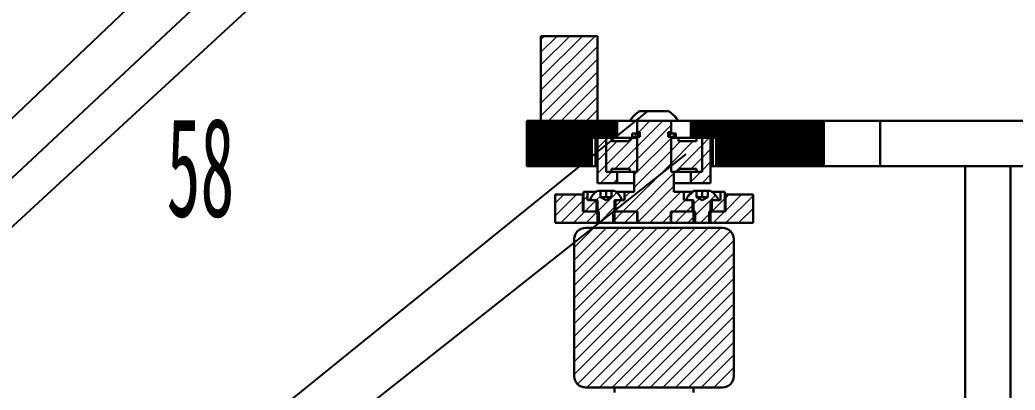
# Model space of a CAD drawing. Header units: millimetres. Extents: x 0 to 4220, y 0 to 2956.
# Drawn here: x 1250.2 to 1602.1, y 1090.5 to 1221.3 of the extents above; entities that cross this region are included whole.
import ezdxf

# ---------------------------------------------------------------- set-up
doc = ezdxf.new("R2010")
doc.units = ezdxf.units.MM
doc.linetypes.add('SLD-实线', pattern=[0])
doc.layers.add('文字', color=7, linetype='SLD-实线', lineweight=15)
doc.styles.add('SLDTEXTSTYLE4', font='HYSWLONGFANGSONG.TTF', dxfattribs={"width": 0.67})
doc.styles.get("Standard").update_dxf_attribs({"font": 'HYSWLONGFANGSONG.TTF'})
doc.dimstyles.new('SLDDIMSTYLE1', dxfattribs={"dimtxt": 0, "dimasz": 30, "dimexe": 0, "dimexo": 0.0625, "dimgap": 0, "dimtad": 0, "dimtih": 1, "dimtoh": 1, "dimdec": 0, "dimrnd": 1e-09, "dimzin": 0, "dimdsep": 46, "dimtxsty": 'Standard', "dimblk1": 'NONE', "dimblk2": 'NONE', "dimsah": 1, "dimcen": 0.09, "dimadec": 0, "dimazin": 0, "dimtfac": 30, "dimtdec": 0, "dimtofl": 0, "dimtmove": 0, "dimatfit": 3, "dimldrblk": 'NONE', "dimfxl": 0, "dimfrac": 2, "dimtolj": 1, "dimtzin": 0, "dimarcsym": 0})

# ---------------------------------------------------------------- blocks, each defined once
blk = doc.blocks.new('_NONE')

msp = doc.modelspace()

# ---------------------------------------------------------------- hatches: boundary and pattern name
at = {"linetype": 'SLD-实线', "lineweight": 0}
h = msp.add_hatch(dxfattribs=at)
h.set_pattern_fill('ANSI31', style=0)
h.paths.add_polyline_path([(1454.42, 1185.61), (1454.42, 1215.61), (1434.42, 1215.61), (1434.42, 1185.61)], flags=0)
h = msp.add_hatch(dxfattribs=at)
h.set_pattern_fill('ANSI31', scale=0.0625, style=0)
h.paths.add_polyline_path([(1461.42, 1185.61), (1429.42, 1185.61), (1429.42, 1169.61), (1452.42, 1169.61), (1452.42, 1179.61), (1461.42, 1179.61)], flags=0)
h = msp.add_hatch(dxfattribs=at)
h.set_pattern_fill('ANSI31', style=0)
h.paths.add_polyline_path([(1468.42, 1180.01), (1468.42, 1167.61), (1467.42, 1167.61), (1467.42, 1160.61), (1463.92, 1160.61), (1463.92, 1157.61), (1460.82, 1157.61), (1460.82, 1153.61), (1468.52, 1153.61), (1468.52, 1149.61), (1480.32, 1149.61), (1480.32, 1153.61), (1488.02, 1153.61), (1488.02, 1157.61), (1484.92, 1157.61), (1484.92, 1160.61), (1481.42, 1160.61), (1481.42, 1167.61), (1480.42, 1167.61), (1480.42, 1180.01), (1479.42, 1180.01), (1479.42, 1181.61), (1480.42, 1181.61), (1480.42, 1185.61), (1468.42, 1185.61), (1468.42, 1181.61), (1469.42, 1181.61), (1469.42, 1180.01)], flags=0)
h = msp.add_hatch(dxfattribs=at)
h.set_pattern_fill('ANSI31', scale=0.0625, style=0)
h.paths.add_polyline_path([(1534.42, 1185.61), (1487.42, 1185.61), (1487.42, 1179.61), (1496.42, 1179.61), (1496.42, 1169.61), (1534.42, 1169.61)], flags=0)
h = msp.add_hatch(dxfattribs=at)
h.set_pattern_fill('ANSI31', style=0)
h.paths.add_polyline_path([(1461.42, 1167.61), (1457.42, 1167.61), (1457.42, 1179.61), (1454.42, 1179.61), (1454.42, 1163.61), (1461.42, 1163.61)], flags=0)
h = msp.add_hatch(dxfattribs=at)
h.set_pattern_fill('ANSI31', style=0)
edge = h.paths.add_edge_path(flags=0)
edge.add_line((1459.42, 1179.61), (1458.02, 1179.61))
edge.add_arc((1458.02, 1179.01), 0.6, 90, 180)
edge.add_line((1457.42, 1179.01), (1457.42, 1168.21))
edge.add_arc((1458.02, 1168.21), 0.6, 180, 270)
edge.add_line((1458.02, 1167.61), (1459.42, 1167.61))
edge.add_line((1459.42, 1167.61), (1459.42, 1168.74))
edge.add_line((1459.42, 1168.74), (1465.82, 1168.74))
edge.add_line((1465.82, 1168.74), (1465.82, 1167.61))
edge.add_line((1465.82, 1167.61), (1467.82, 1167.61))
edge.add_arc((1467.82, 1168.21), 0.6, 270, 360)
edge.add_line((1468.42, 1168.21), (1468.42, 1179.01))
edge.add_arc((1467.82, 1179.01), 0.6, 0, 90)
edge.add_line((1467.82, 1179.61), (1465.82, 1179.61))
edge.add_line((1465.82, 1179.61), (1465.82, 1178.48))
edge.add_line((1465.82, 1178.48), (1459.42, 1178.48))
edge.add_line((1459.42, 1178.48), (1459.42, 1179.61))
h = msp.add_hatch(dxfattribs=at)
h.set_pattern_fill('ANSI32', style=0)
h.paths.add_polyline_path([(1468.82, 1181.21), (1466.69, 1181.21), (1466.69, 1180.01), (1468.82, 1180.01)], flags=0)
h = msp.add_hatch(dxfattribs=at)
h.set_pattern_fill('ANSI32', style=0)
h.paths.add_polyline_path([(1482.14, 1181.21), (1480.02, 1181.21), (1480.02, 1180.01), (1482.14, 1180.01)], flags=0)
h = msp.add_hatch(dxfattribs=at)
h.set_pattern_fill('ANSI31', style=0)
edge = h.paths.add_edge_path(flags=0)
edge.add_line((1491.42, 1168.21), (1491.42, 1179.01))
edge.add_arc((1490.82, 1179.01), 0.6, 0, 90)
edge.add_line((1490.82, 1179.61), (1489.42, 1179.61))
edge.add_line((1489.42, 1179.61), (1489.42, 1178.48))
edge.add_line((1489.42, 1178.48), (1483.02, 1178.48))
edge.add_line((1483.02, 1178.48), (1483.02, 1179.61))
edge.add_line((1483.02, 1179.61), (1481.02, 1179.61))
edge.add_arc((1481.02, 1179.01), 0.6, 90, 180)
edge.add_line((1480.42, 1179.01), (1480.42, 1168.21))
edge.add_arc((1481.02, 1168.21), 0.6, 180, 270)
edge.add_line((1481.02, 1167.61), (1483.02, 1167.61))
edge.add_line((1483.02, 1167.61), (1483.02, 1168.74))
edge.add_line((1483.02, 1168.74), (1489.42, 1168.74))
edge.add_line((1489.42, 1168.74), (1489.42, 1167.61))
edge.add_line((1489.42, 1167.61), (1490.82, 1167.61))
edge.add_arc((1490.82, 1168.21), 0.6, 270, 360)
h = msp.add_hatch(dxfattribs=at)
h.set_pattern_fill('ANSI31', style=0)
h.paths.add_polyline_path([(1494.42, 1179.61), (1491.42, 1179.61), (1491.42, 1167.61), (1487.42, 1167.61), (1487.42, 1163.61), (1494.42, 1163.61)], flags=0)
h = msp.add_hatch(dxfattribs=at)
h.set_pattern_fill('ANSI31', style=0)
h.paths.add_polyline_path([(1449.22, 1153.61), (1449.22, 1159.61), (1439.42, 1159.61), (1439.42, 1149.61), (1454.92, 1149.61), (1454.92, 1153.61)], flags=0)
h = msp.add_hatch(dxfattribs=at)
h.set_pattern_fill('ANSI31', style=0)
h.paths.add_polyline_path([(1449.42, 1153.61), (1454.02, 1153.61), (1454.02, 1157.61), (1450.92, 1157.61), (1450.92, 1160.61), (1449.42, 1160.61)], flags=0)
h = msp.add_hatch(dxfattribs=at)
h.set_pattern_fill('ANSI31', style=0)
edge = h.paths.add_edge_path(flags=0)
edge.add_line((1459.42, 1160.83), (1459.42, 1158.66))
edge.add_line((1459.42, 1158.66), (1457.42, 1157.61))
edge.add_line((1457.42, 1157.61), (1455.42, 1158.66))
edge.add_line((1455.42, 1158.66), (1455.42, 1160.83))
edge.add_line((1455.42, 1160.83), (1455.11, 1160.91))
edge.add_line((1455.11, 1160.91), (1454.42, 1160.91))
edge.add_arc((1457.42, 1155.7), 6.01, 119.9383, 161.4828)
edge.add_line((1451.72, 1157.61), (1454.22, 1157.61))
edge.add_arc((1454.22, 1157.41), 0.2, 0, 90, ccw=False)
edge.add_line((1454.42, 1157.41), (1454.42, 1150.11))
edge.add_line((1454.42, 1150.11), (1455.28, 1149.61))
edge.add_line((1455.28, 1149.61), (1459.55, 1149.61))
edge.add_line((1459.55, 1149.61), (1460.42, 1150.11))
edge.add_line((1460.42, 1150.11), (1460.42, 1157.41))
edge.add_arc((1460.62, 1157.41), 0.2, 90, 180, ccw=False)
edge.add_line((1460.62, 1157.61), (1463.12, 1157.61))
edge.add_arc((1457.42, 1155.7), 6.01, 18.5172, 60.0617)
edge.add_line((1460.42, 1160.91), (1459.73, 1160.91))
edge.add_line((1459.73, 1160.91), (1459.42, 1160.83))
h = msp.add_hatch(dxfattribs=at)
h.set_pattern_fill('ANSI31', style=0)
edge = h.paths.add_edge_path(flags=0)
edge.add_line((1493.42, 1160.83), (1493.42, 1158.66))
edge.add_line((1493.42, 1158.66), (1491.42, 1157.61))
edge.add_line((1491.42, 1157.61), (1489.42, 1158.66))
edge.add_line((1489.42, 1158.66), (1489.42, 1160.83))
edge.add_line((1489.42, 1160.83), (1489.11, 1160.91))
edge.add_line((1489.11, 1160.91), (1488.42, 1160.91))
edge.add_arc((1491.42, 1155.7), 6.01, 119.9383, 161.4828)
edge.add_line((1485.72, 1157.61), (1488.22, 1157.61))
edge.add_arc((1488.22, 1157.41), 0.2, 0, 90, ccw=False)
edge.add_line((1488.42, 1157.41), (1488.42, 1150.11))
edge.add_line((1488.42, 1150.11), (1489.28, 1149.61))
edge.add_line((1489.28, 1149.61), (1493.55, 1149.61))
edge.add_line((1493.55, 1149.61), (1494.42, 1150.11))
edge.add_line((1494.42, 1150.11), (1494.42, 1157.41))
edge.add_arc((1494.62, 1157.41), 0.2, 90, 180, ccw=False)
edge.add_line((1494.62, 1157.61), (1497.12, 1157.61))
edge.add_arc((1491.42, 1155.7), 6.01, 18.5172, 60.0617)
edge.add_line((1494.42, 1160.91), (1493.73, 1160.91))
edge.add_line((1493.73, 1160.91), (1493.42, 1160.83))
h = msp.add_hatch(dxfattribs=at)
h.set_pattern_fill('ANSI31', style=0)
h.paths.add_polyline_path([(1509.42, 1149.61), (1509.42, 1159.61), (1499.62, 1159.61), (1499.62, 1153.61), (1493.92, 1153.61), (1493.92, 1149.61)], flags=0)
h = msp.add_hatch(dxfattribs=at)
h.set_pattern_fill('ANSI31', style=0)
h.paths.add_polyline_path([(1494.82, 1153.61), (1499.42, 1153.61), (1499.42, 1160.61), (1497.92, 1160.61), (1497.92, 1157.61), (1494.82, 1157.61)], flags=0)
h = msp.add_hatch(dxfattribs=at)
h.set_pattern_fill('ANSI31', style=0)
h.paths.add_polyline_path([(1459.92, 1149.61), (1468.42, 1149.61), (1468.42, 1153.61), (1459.92, 1153.61)], flags=0)
h = msp.add_hatch(dxfattribs=at)
h.set_pattern_fill('ANSI31', style=0)
h.paths.add_polyline_path([(1488.92, 1153.61), (1480.42, 1153.61), (1480.42, 1149.61), (1488.92, 1149.61)], flags=0)
h = msp.add_hatch(dxfattribs=at)
h.set_pattern_fill('ANSI31', style=0)
edge = h.paths.add_edge_path(flags=0)
edge.add_arc((1498.62, 1095.41), 4, 270, 360)
edge.add_line((1502.62, 1095.41), (1502.62, 1143.81))
edge.add_arc((1498.62, 1143.81), 4, 0, 90)
edge.add_line((1498.62, 1147.81), (1450.22, 1147.81))
edge.add_arc((1450.22, 1143.81), 4, 90, 180)
edge.add_line((1446.22, 1143.81), (1446.22, 1095.41))
edge.add_arc((1450.22, 1095.41), 4, 180, 270)
edge.add_line((1450.22, 1091.41), (1498.62, 1091.41))

# ---------------------------------------------------------------- linework, layer by layer
at = {"color": 7, "linetype": 'SLD-实线', "lineweight": 30}
for p, q in [((1434.42, 1215.61), (1434.42, 1185.61)), ((1454.42, 1215.61), (1434.42, 1215.61)), ((1454.42, 1215.61), (1454.42, 1185.61)), ((1469.42, 1189.11), (1479.04, 1189.11)), ((1479.04, 1189.11), (1479.42, 1189.11)), ((1429.42, 1185.61), (1429.42, 1169.61)), ((1429.42, 1185.61), (1461.42, 1185.61)), ((1454.42, 1185.61), (1434.42, 1185.61)), ((1461.42, 1179.61), (1461.42, 1185.61)), ((1468.42, 1185.61), (1461.42, 1185.61)), ((1468.42, 1181.61), (1468.42, 1185.61)), ((1468.42, 1185.61), (1480.42, 1185.61)), ((1480.42, 1185.61), (1480.42, 1181.61)), ((1487.42, 1185.61), (1480.42, 1185.61)), ((1487.42, 1185.61), (1487.42, 1179.61)), ((1487.42, 1185.61), (1534.42, 1185.61)), ((1534.42, 1169.61), (1534.42, 1185.61)), ((1554.42, 1185.61), (1534.42, 1185.61)), ((1554.42, 1169.61), (1554.42, 1185.61)), ((1629.42, 1185.61), (1554.42, 1185.61)), ((1461.42, 1179.61), (1452.42, 1179.61)), ((1452.42, 1169.61), (1452.42, 1179.61)), ((1453.69, 1179.61), (1453.69, 1169.61)), ((1454.42, 1163.61), (1454.42, 1179.61)), ((1457.42, 1179.61), (1454.42, 1179.61)), ((1457.42, 1167.61), (1457.42, 1179.61)), ((1457.42, 1179.01), (1457.42, 1168.21)), ((1459.42, 1179.61), (1458.02, 1179.61)), ((1459.42, 1178.48), (1459.42, 1179.61)), ((1465.82, 1179.61), (1461.42, 1179.61)), ((1465.82, 1179.61), (1465.82, 1178.48)), ((1467.82, 1179.61), (1465.82, 1179.61)), ((1466.68, 1181.21), (1466.68, 1180.01)), ((1466.68, 1181.21), (1466.69, 1181.21)), ((1466.68, 1180.01), (1466.69, 1180.01)), ((1466.69, 1181.21), (1466.69, 1180.01)), ((1466.69, 1181.21), (1468.82, 1181.21)), ((1466.69, 1180.01), (1468.82, 1180.01)), ((1468.42, 1179.61), (1467.82, 1179.61)), ((1469.42, 1181.61), (1468.42, 1181.61)), ((1468.42, 1180.01), (1469.42, 1180.01)), ((1468.42, 1167.61), (1468.42, 1180.01)), ((1468.42, 1168.21), (1468.42, 1179.01)), ((1468.82, 1180.01), (1468.82, 1181.21)), ((1468.82, 1181.21), (1469.42, 1181.21)), ((1469.42, 1180.01), (1469.42, 1181.61)), ((1480.42, 1181.61), (1479.42, 1181.61)), ((1479.42, 1181.61), (1479.42, 1180.01)), ((1479.42, 1181.21), (1480.02, 1181.21)), ((1479.42, 1180.01), (1480.42, 1180.01)), ((1480.02, 1181.21), (1480.02, 1180.01)), ((1480.02, 1181.21), (1482.14, 1181.21)), ((1480.02, 1180.01), (1482.14, 1180.01)), ((1480.42, 1180.01), (1480.42, 1167.61)), ((1481.02, 1179.61), (1480.42, 1179.61)), ((1480.42, 1179.01), (1480.42, 1168.21)), ((1483.02, 1179.61), (1481.02, 1179.61)), ((1482.14, 1180.01), (1482.14, 1181.21)), ((1482.14, 1181.21), (1482.16, 1181.21)), ((1482.14, 1180.01), (1482.16, 1180.01)), ((1482.16, 1180.01), (1482.16, 1181.21)), ((1483.02, 1178.48), (1483.02, 1179.61)), ((1487.42, 1179.61), (1483.02, 1179.61)), ((1496.42, 1179.61), (1487.42, 1179.61)), ((1489.42, 1179.61), (1489.42, 1178.48)), ((1490.82, 1179.61), (1489.42, 1179.61)), ((1491.42, 1179.61), (1491.42, 1167.61)), ((1494.42, 1179.61), (1491.42, 1179.61)), ((1491.42, 1168.21), (1491.42, 1179.01)), ((1494.42, 1179.61), (1494.42, 1163.61)), ((1495.14, 1169.61), (1495.14, 1179.61)), ((1496.42, 1179.61), (1496.42, 1169.61)), ((1465.82, 1178.48), (1459.42, 1178.48)), ((1489.42, 1178.48), (1483.02, 1178.48)), ((1429.42, 1169.61), (1452.42, 1169.61)), ((1453.69, 1169.61), (1452.42, 1169.61)), ((1453.69, 1169.61), (1454.42, 1169.61)), ((1459.42, 1167.61), (1459.42, 1168.74)), ((1459.42, 1168.74), (1465.82, 1168.74)), ((1465.82, 1168.74), (1465.82, 1167.61)), ((1483.02, 1167.61), (1483.02, 1168.74)), ((1483.02, 1168.74), (1489.42, 1168.74)), ((1489.42, 1168.74), (1489.42, 1167.61)), ((1494.42, 1169.61), (1495.14, 1169.61)), ((1496.42, 1169.61), (1495.14, 1169.61)), ((1496.42, 1169.61), (1534.42, 1169.61)), ((1554.42, 1169.61), (1534.42, 1169.61)), ((1629.42, 1169.61), (1554.42, 1169.61)), ((1584.42, 1169.61), (1584.42, 1069.61)), ((1600.42, 1069.61), (1600.42, 1169.61)), ((1461.42, 1167.61), (1457.42, 1167.61)), ((1458.02, 1167.61), (1459.42, 1167.61)), ((1461.42, 1163.61), (1461.42, 1167.61)), ((1465.82, 1167.61), (1461.42, 1167.61)), ((1465.82, 1167.61), (1467.82, 1167.61)), ((1467.42, 1160.61), (1467.42, 1167.61)), ((1467.42, 1167.61), (1468.42, 1167.61)), ((1480.42, 1167.61), (1481.42, 1167.61)), ((1481.02, 1167.61), (1483.02, 1167.61)), ((1481.42, 1167.61), (1481.42, 1160.61)), ((1487.42, 1167.61), (1483.02, 1167.61)), ((1487.42, 1167.61), (1487.42, 1163.61)), ((1491.42, 1167.61), (1487.42, 1167.61)), ((1489.42, 1167.61), (1490.82, 1167.61)), ((1454.42, 1163.61), (1461.42, 1163.61)), ((1467.42, 1163.61), (1461.42, 1163.61)), ((1487.42, 1163.61), (1481.42, 1163.61)), ((1487.42, 1163.61), (1494.42, 1163.61)), ((1439.42, 1149.61), (1439.42, 1159.61)), ((1449.22, 1159.61), (1439.42, 1159.61)), ((1449.22, 1159.61), (1449.22, 1153.61)), ((1449.22, 1159.61), (1449.42, 1159.61)), ((1449.42, 1160.61), (1449.42, 1153.61)), ((1450.92, 1160.61), (1449.42, 1160.61)), ((1450.92, 1157.61), (1450.92, 1160.61)), ((1453.95, 1160.61), (1450.92, 1160.61)), ((1455.11, 1160.91), (1454.42, 1160.91)), ((1455.11, 1160.91), (1455.42, 1160.83)), ((1455.42, 1160.91), (1455.11, 1160.91)), ((1455.42, 1160.83), (1455.42, 1160.91)), ((1457.42, 1160.91), (1455.42, 1160.91)), ((1455.42, 1158.66), (1455.42, 1160.83)), ((1457.42, 1157.61), (1455.42, 1158.66)), ((1455.76, 1160.91), (1457.42, 1160.91)), ((1457.42, 1158.83), (1457.42, 1160.91)), ((1457.42, 1160.91), (1459.07, 1160.91)), ((1459.42, 1160.91), (1457.42, 1160.91)), ((1459.42, 1158.66), (1457.42, 1157.61)), ((1459.42, 1160.83), (1459.73, 1160.91)), ((1459.42, 1160.91), (1459.42, 1160.83)), ((1459.73, 1160.91), (1459.42, 1160.91)), ((1459.42, 1160.83), (1459.42, 1158.66)), ((1460.42, 1160.91), (1459.73, 1160.91)), ((1463.92, 1160.61), (1460.89, 1160.61)), ((1463.92, 1160.61), (1463.92, 1157.61)), ((1467.42, 1160.61), (1463.92, 1160.61)), ((1484.92, 1160.61), (1481.42, 1160.61)), ((1484.92, 1157.61), (1484.92, 1160.61)), ((1487.95, 1160.61), (1484.92, 1160.61)), ((1489.11, 1160.91), (1488.42, 1160.91)), ((1489.11, 1160.91), (1489.42, 1160.83)), ((1489.42, 1160.91), (1489.11, 1160.91)), ((1489.42, 1160.83), (1489.42, 1160.91)), ((1491.42, 1160.91), (1489.42, 1160.91)), ((1489.42, 1158.66), (1489.42, 1160.83)), ((1491.42, 1157.61), (1489.42, 1158.66)), ((1489.76, 1160.91), (1491.42, 1160.91)), ((1491.42, 1158.83), (1491.42, 1160.91)), ((1491.42, 1160.91), (1493.07, 1160.91)), ((1493.42, 1160.91), (1491.42, 1160.91)), ((1493.42, 1158.66), (1491.42, 1157.61)), ((1493.42, 1160.83), (1493.73, 1160.91)), ((1493.42, 1160.91), (1493.42, 1160.83)), ((1493.73, 1160.91), (1493.42, 1160.91)), ((1493.42, 1160.83), (1493.42, 1158.66)), ((1494.42, 1160.91), (1493.73, 1160.91)), ((1497.92, 1160.61), (1494.89, 1160.61)), ((1497.92, 1160.61), (1497.92, 1157.61)), ((1499.42, 1160.61), (1497.92, 1160.61)), ((1499.42, 1153.61), (1499.42, 1160.61)), ((1499.42, 1159.61), (1499.62, 1159.61)), ((1499.62, 1153.61), (1499.62, 1159.61)), ((1509.42, 1159.61), (1499.62, 1159.61)), ((1509.42, 1149.61), (1509.42, 1159.61)), ((1454.02, 1157.61), (1450.92, 1157.61)), ((1451.72, 1157.61), (1454.22, 1157.61)), ((1454.02, 1153.61), (1454.02, 1157.61)), ((1454.42, 1157.41), (1454.42, 1150.11)), ((1460.42, 1150.11), (1460.42, 1157.41)), ((1460.62, 1157.61), (1463.12, 1157.61)), ((1460.82, 1157.61), (1460.82, 1153.61)), ((1463.92, 1157.61), (1460.82, 1157.61)), ((1488.02, 1157.61), (1484.92, 1157.61)), ((1485.72, 1157.61), (1488.22, 1157.61)), ((1488.02, 1153.61), (1488.02, 1157.61)), ((1488.42, 1157.41), (1488.42, 1150.11)), ((1494.42, 1150.11), (1494.42, 1157.41)), ((1494.62, 1157.61), (1497.12, 1157.61)), ((1494.82, 1157.61), (1494.82, 1153.61)), ((1497.92, 1157.61), (1494.82, 1157.61)), ((1449.22, 1153.61), (1454.92, 1153.61)), ((1454.02, 1153.61), (1449.42, 1153.61)), ((1454.92, 1149.61), (1454.92, 1153.61)), ((1459.92, 1153.61), (1459.92, 1149.61)), ((1459.92, 1153.61), (1468.42, 1153.61)), ((1468.52, 1153.61), (1460.82, 1153.61)), ((1468.42, 1149.61), (1468.42, 1153.61)), ((1468.52, 1153.61), (1468.52, 1149.61)), ((1480.32, 1149.61), (1480.32, 1153.61)), ((1488.02, 1153.61), (1480.32, 1153.61)), ((1480.42, 1153.61), (1480.42, 1149.61)), ((1480.42, 1153.61), (1488.92, 1153.61)), ((1488.92, 1149.61), (1488.92, 1153.61)), ((1493.92, 1153.61), (1493.92, 1149.61)), ((1493.92, 1153.61), (1499.62, 1153.61)), ((1499.42, 1153.61), (1494.82, 1153.61)), ((1439.42, 1149.61), (1454.92, 1149.61)), ((1498.62, 1147.81), (1450.22, 1147.81)), ((1455.28, 1149.61), (1454.42, 1150.11)), ((1455.28, 1149.61), (1454.92, 1149.61)), ((1455.28, 1149.61), (1459.55, 1149.61)), ((1460.42, 1150.11), (1459.55, 1149.61)), ((1459.92, 1149.61), (1459.55, 1149.61)), ((1459.92, 1149.61), (1468.42, 1149.61)), ((1468.52, 1149.61), (1468.42, 1149.61)), ((1480.32, 1149.61), (1468.52, 1149.61)), ((1480.42, 1149.61), (1480.32, 1149.61)), ((1480.42, 1149.61), (1488.92, 1149.61)), ((1489.28, 1149.61), (1488.42, 1150.11)), ((1489.28, 1149.61), (1488.92, 1149.61)), ((1489.28, 1149.61), (1493.55, 1149.61)), ((1494.42, 1150.11), (1493.55, 1149.61)), ((1493.92, 1149.61), (1493.55, 1149.61)), ((1493.92, 1149.61), (1509.42, 1149.61)), ((1446.22, 1143.81), (1446.22, 1095.41)), ((1502.62, 1095.41), (1502.62, 1143.81)), ((1450.22, 1091.41), (1498.62, 1091.41)), ((1460.42, 1089.61), (1460.42, 1091.41)), ((1488.42, 1089.61), (1488.42, 1091.41))]:
    msp.add_line(p, q, dxfattribs=at)
for centre, radius, start, end in [((1474.42, 1180.43), 10.02, 119.9383, 148.8543), ((1474.42, 1180.43), 10.02, 31.1457, 60.0617), ((1458.02, 1179.01), 0.6, 90, 180), ((1467.82, 1179.01), 0.6, 0, 90), ((1481.02, 1179.01), 0.6, 90, 180), ((1490.82, 1179.01), 0.6, 0, 90), ((1458.02, 1168.21), 0.6, 180, 270), ((1467.82, 1168.21), 0.6, 270, 0), ((1481.02, 1168.21), 0.6, 180, 270), ((1490.82, 1168.21), 0.6, 270, 0), ((1457.42, 1155.7), 6.01, 119.9383, 161.4828), ((1457.42, 1155.7), 6.01, 18.5172, 60.0617), ((1491.42, 1155.7), 6.01, 119.9383, 161.4828), ((1491.42, 1155.7), 6.01, 18.5172, 60.0617), ((1454.22, 1157.41), 0.2, 0, 90), ((1460.62, 1157.41), 0.2, 90, 180), ((1488.22, 1157.41), 0.2, 0, 90), ((1494.62, 1157.41), 0.2, 90, 180), ((1450.22, 1143.81), 4, 90, 180), ((1498.62, 1143.81), 4, 0, 90), ((1450.22, 1095.41), 4, 180, 270), ((1498.62, 1095.41), 4, 270, 0)]:
    msp.add_arc(centre, radius, start, end, dxfattribs=at)
for points in [[(1457.42, 1158.83), (1457.06, 1158.74), (1456.4, 1158.58), (1455.73, 1158.75), (1455.42, 1158.83)], [(1459.42, 1158.83), (1459.06, 1158.74), (1458.4, 1158.58), (1457.73, 1158.75), (1457.42, 1158.83)], [(1491.42, 1158.83), (1491.06, 1158.74), (1490.4, 1158.58), (1489.73, 1158.75), (1489.42, 1158.83)], [(1493.42, 1158.83), (1493.06, 1158.74), (1492.4, 1158.58), (1491.73, 1158.75), (1491.42, 1158.83)]]:
    msp.add_open_spline(points, degree=3, knots=[0, 0, 0, 0, 0.529565, 1, 1, 1, 1], dxfattribs=at)

# ---------------------------------------------------------------- texts
at = {"layer": '文字', "insert": (1314.02, 1186.78), "char_height": 35, "attachment_point": 2, "style": 'SLDTEXTSTYLE4'}
msp.add_mtext('58', dxfattribs=at)

# ---------------------------------------------------------------- leaders
at = {"layer": '文字', "has_arrowhead": 0}
for points in [[(2065.01, 2617.49), (0, 0)], [(1873.3, 2614.04), (0, 0)], [(2105.62, 2507.56), (0, 0)], [(1913.24, 2506.43), (0, 0)], [(1304.66, 2423.05), (0, 0)], [(1438.22, 2379.02), (0, 0)], [(1515.11, 2324.84), (0, 0)], [(1586.02, 2320.7), (0, 0)], [(1532.04, 2303.08), (0, 0)], [(1439.93, 2261.32), (0, 0)], [(1379.65, 1992.19), (0, 0)], [(2124.55, 1985.09), (0, 0)], [(2089.77, 1923.59), (0, 0)], [(1913.99, 1820.71), (0, 0)], [(1472.08, 1189.01), (0, 0)], [(1851.82, 1175.5), (0, 0)], [(1485.65, 1173.88), (0, 0)], [(2008.4, 1170.5), (0, 0)], [(2009.36, 1141.27), (0, 0)], [(1970.51, 1137.98), (0, 0)], [(1984.28, 1137.02), (0, 0)]]:
    msp.add_leader(points, dimstyle='SLDDIMSTYLE1', dxfattribs=at)

doc.saveas('drawing.dxf')
